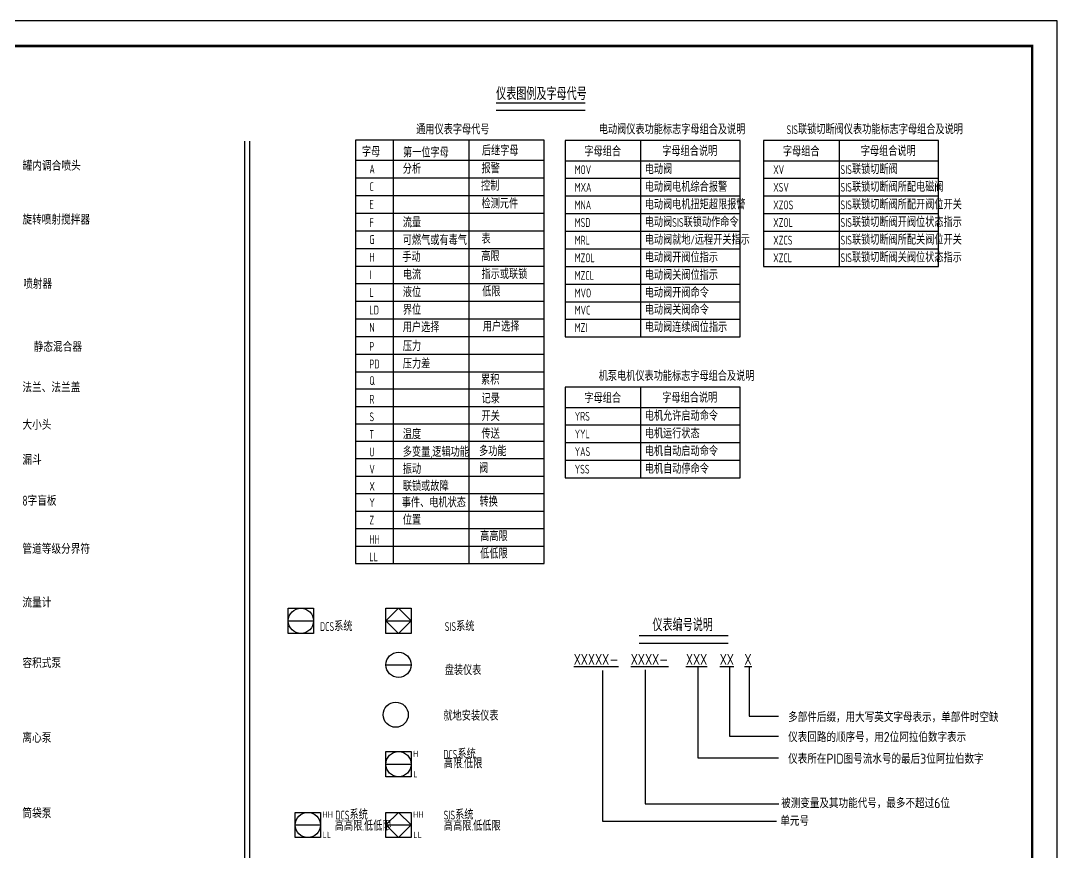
# Model space of a CAD drawing. Extents: x 24843 to 27502, y -10108 to -7552.
# Drawn here: x 25272.1 to 25684, y -8192.9 to -7862.6 of the extents above; entities that cross this region are included whole.
import ezdxf
from ezdxf.enums import TextEntityAlignment as Align

# ---------------------------------------------------------------- set-up
doc = ezdxf.new("R2010")
doc.units = 0
doc.linetypes.add('CONTINOUS', pattern=[0])
doc.linetypes.add('HIDDEN', pattern=[0.375, 0.25, -0.125])
doc.layers.get('0').update_dxf_attribs({"linetype": 'CONTINUOUS'})
for name, color, linetype in [('bg', 2, 'CONTINUOUS'), ('BORDER', 7, 'CONTINUOUS'), ('FREE-TEXT', 1, 'CONTINUOUS'), ('GREEN', 7, 'CONTINUOUS'), ('INST', 4, 'CONTINUOUS'), ('pile', 7, 'CONTINUOUS')]:
    doc.layers.add(name, color=color, linetype=linetype)
doc.styles.add('HZ', font='ascii', dxfattribs={"width": 0.65, "bigfont": 'hztxt'})
doc.styles.add('LYTXT', font='ascii.shx', dxfattribs={"width": 0.8, "height": 4, "bigfont": 'LYTXT.shx'})
doc.styles.add('ROMAND', font='romand')
doc.styles.add('YKCAD', font='isocpeur.ttf', dxfattribs={"width": 0.8, "height": 0.125})

# ---------------------------------------------------------------- blocks, each defined once
blk = doc.blocks.new('*U55')
blk.add_line((-5, 0), (5, 0))
blk.add_circle((0, 0), 5)
at = {"style": 'YKCAD', "width": 0.8}
for tag, p in [('IA105', (4.93, 2.65)), ('IA106', (4.84, -5.21))]:
    blk.add_attdef(tag, p, '', height=2.5, dxfattribs=at)
for tag, p in [('IA100', (0.01, 0.67)), ('IA101', (0.01, -3.13))]:
    blk.add_attdef(tag, text='', height=2.5, dxfattribs=at).set_placement(p, align=Align.CENTER)
at = {"style": 'YKCAD', "width": 0.95}
for tag, p, flags in [('IA102', (-1.86, -6.05), 3), ('IA103', (-1.86, -7.3), 1), ('IA104', (-1.86, -8.55), 1)]:
    blk.add_attdef(tag, p, '', height=1, dxfattribs=dict(at, flags=flags))
blk = doc.blocks.new('*U42')
for p, q in [((-5, 5), (5, 5)), ((-5, -5), (-5, 5)), ((0, 5), (-5, 0)), ((5, 0), (0, 5)), ((5, 5), (5, -5)), ((-5, 0), (5, 0)), ((-5, 0), (5, 0)), ((-5, 0), (0, -5)), ((0, -5), (5, 0)), ((5, -5), (-5, -5))]:
    blk.add_line(p, q)
at = {"style": 'YKCAD', "width": 0.8}
for tag, p in [('IA105', (5.81, 2.92)), ('IA106', (5.83, -5.21))]:
    blk.add_attdef(tag, p, '', height=2.5, dxfattribs=at)
for tag, p in [('IA100', (0.01, 0.98)), ('IA101', (0.01, -3.08))]:
    blk.add_attdef(tag, text='', height=2.5, dxfattribs=at).set_placement(p, align=Align.CENTER)
at = {"style": 'YKCAD', "width": 0.95}
for tag, p, flags in [('IA102', (-1.85, -6.05), 3), ('IA103', (-1.85, -7.3), 1), ('IA104', (-1.85, -8.55), 1)]:
    blk.add_attdef(tag, p, '', height=1, dxfattribs=dict(at, flags=flags))
blk = doc.blocks.new('*U38')
blk.add_circle((0, 0), 5)
at = {"style": 'YKCAD', "width": 0.8}
for tag, p in [('IA105', (4.93, 2.65)), ('IA106', (4.84, -5.21))]:
    blk.add_attdef(tag, p, '', height=2.5, dxfattribs=at)
for tag, p in [('IA100', (0.01, 0.67)), ('IA101', (0.01, -3.13))]:
    blk.add_attdef(tag, text='', height=2.5, dxfattribs=at).set_placement(p, align=Align.CENTER)
at = {"style": 'YKCAD', "width": 0.95}
for tag, p, flags in [('IA102', (-1.86, -6.05), 3), ('IA103', (-1.86, -7.3), 1), ('IA104', (-1.86, -8.55), 1)]:
    blk.add_attdef(tag, p, '', height=1, dxfattribs=dict(at, flags=flags))
blk = doc.blocks.new('*U23')
for p, q in [((-5, 5), (5, 5)), ((-5, -5), (-5, 5)), ((5, 5), (5, -5)), ((-5, 0), (5, 0)), ((5, -5), (-5, -5))]:
    blk.add_line(p, q)
blk.add_circle((0, 0), 5)
at = {"style": 'YKCAD', "width": 0.8}
for tag, p in [('IA105', (5.81, 2.92)), ('IA107', (5.81, 0.21)), ('IA108', (5.81, -2.42)), ('IA106', (5.83, -5.21))]:
    blk.add_attdef(tag, p, '', height=2.5, dxfattribs=at)
for tag, p in [('IA100', (0.01, 0.98)), ('IA101', (0.01, -3.08))]:
    blk.add_attdef(tag, text='', height=2.5, dxfattribs=at).set_placement(p, align=Align.CENTER)
at = {"style": 'YKCAD', "width": 0.95}
for tag, p, flags in [('IA102', (-1.85, -6.05), 3), ('IA103', (-1.85, -7.3), 1), ('IA104', (-1.85, -8.55), 1)]:
    blk.add_attdef(tag, p, '', height=1, dxfattribs=dict(at, flags=flags))

msp = doc.modelspace()

# ---------------------------------------------------------------- linework, layer by layer
at = {"color": 3, "linetype": 'Continuous'}
for p, q in [((25461.06, -7898.21), (25496.34, -7898.21)), ((25517.89, -8109.81), (25553.18, -8109.81))]:
    msp.add_line(p, q, dxfattribs=at)
msp.add_lwpolyline([(24842.99, -8456.64), (25683.99, -8456.64), (25683.99, -7862.64), (24842.99, -7862.64)], close=True)
at = {"const_width": 1}
msp.add_lwpolyline([(24867.99, -8446.64), (25673.99, -8446.64), (25673.99, -7872.64), (24867.99, -7872.64)], close=True, dxfattribs=at)
msp.add_lwpolyline([(24867.99, -8446.64), (25673.99, -8446.64), (25673.99, -7872.64), (24867.99, -7872.64)], close=True, dxfattribs=at)
msp.add_lwpolyline([(24867.99, -8446.64), (25673.99, -8446.64), (25673.99, -7872.64), (24867.99, -7872.64)], close=True, dxfattribs=at)
at = {"layer": 'bg', "color": 0, "linetype": 'Continuous'}
for p, q in [((25360.99, -7910.42), (25360.99, -8431.58)), ((25362.99, -7910.42), (25362.99, -8431.58))]:
    msp.add_line(p, q, dxfattribs=at)
at = {"layer": 'BORDER'}
for p, q in [((25503.32, -8120.71), (25503.32, -8180.55)), ((25520.29, -8120.36), (25520.29, -8173.59)), ((25541.22, -8119.22), (25541.22, -8155.42)), ((25553.78, -8119.22), (25553.78, -8146.8)), ((25561.55, -8119.22), (25561.55, -8138.86)), ((25561.55, -8138.86), (25573.26, -8138.86)), ((25553.78, -8146.8), (25573.26, -8146.8)), ((25541.22, -8155.42), (25573.26, -8155.42)), ((25520.29, -8173.59), (25573.39, -8173.59)), ((25503.32, -8180.55), (25572.42, -8180.55))]:
    msp.add_line(p, q, dxfattribs=at)
at = {"layer": 'GREEN', "color": 3, "linetype": 'Continuous'}
for p, q in [((25405.1, -7910.04), (25405.1, -8078.24)), ((25480.1, -7910.04), (25405.1, -7910.04)), ((25420.1, -7910.04), (25420.1, -8078.24)), ((25450.1, -7910.04), (25450.1, -8078.24)), ((25480.1, -8078.24), (25480.1, -7910.04)), ((25488.42, -7910.21), (25488.42, -7988.21)), ((25557.95, -7910.21), (25488.42, -7910.21)), ((25518.42, -7910.21), (25518.42, -7988.21)), ((25557.95, -7988.21), (25557.95, -7910.21)), ((25567.31, -7910.21), (25567.31, -7960.21)), ((25636.84, -7910.21), (25567.31, -7910.21)), ((25597.31, -7910.21), (25597.31, -7960.21)), ((25636.84, -7960.21), (25636.84, -7910.21)), ((25405.1, -7918.04), (25480.1, -7918.04)), ((25488.42, -7918.21), (25557.95, -7918.21)), ((25567.31, -7918.21), (25636.84, -7918.21)), ((25405.1, -7925.04), (25480.1, -7925.04)), ((25488.42, -7925.21), (25557.95, -7925.21)), ((25567.31, -7925.21), (25636.84, -7925.21)), ((25405.1, -7932.04), (25480.1, -7932.04)), ((25488.42, -7932.21), (25557.95, -7932.21)), ((25567.31, -7932.21), (25636.84, -7932.21)), ((25405.1, -7939.04), (25480.1, -7939.04)), ((25488.42, -7939.21), (25557.95, -7939.21)), ((25567.31, -7939.21), (25636.84, -7939.21)), ((25405.1, -7946.04), (25480.1, -7946.04)), ((25488.42, -7946.21), (25557.95, -7946.21)), ((25567.31, -7946.21), (25636.84, -7946.21)), ((25405.1, -7953.04), (25480.1, -7953.04)), ((25488.42, -7953.21), (25557.95, -7953.21)), ((25567.31, -7953.21), (25636.84, -7953.21)), ((25405.1, -7960.04), (25480.1, -7960.04)), ((25488.42, -7960.21), (25557.95, -7960.21)), ((25567.31, -7960.21), (25636.84, -7960.21)), ((25405.1, -7967.04), (25480.1, -7967.04)), ((25488.42, -7967.21), (25557.95, -7967.21)), ((25405.1, -7974.04), (25480.1, -7974.04)), ((25488.42, -7974.21), (25557.95, -7974.21)), ((25405.1, -7981.04), (25480.1, -7981.04)), ((25488.42, -7981.21), (25557.95, -7981.21)), ((25405.1, -7988.04), (25480.1, -7988.04)), ((25488.42, -7988.21), (25557.95, -7988.21)), ((25405.1, -7995.04), (25480.1, -7995.04)), ((25405.1, -8002.04), (25480.1, -8002.04)), ((25405.1, -8008.84), (25480.1, -8008.84)), ((25488.42, -8008.17), (25488.42, -8044.17)), ((25557.94, -8008.17), (25488.42, -8008.17)), ((25518.42, -8008.17), (25518.42, -8044.17)), ((25557.94, -8044.17), (25557.94, -8008.17)), ((25405.1, -8015.84), (25480.1, -8015.84)), ((25488.42, -8016.17), (25557.94, -8016.17)), ((25405.1, -8022.74), (25480.1, -8022.74)), ((25405.1, -8022.74), (25480.1, -8022.74)), ((25488.42, -8023.17), (25557.94, -8023.17)), ((25405.1, -8029.54), (25480.1, -8029.54)), ((25488.42, -8030.17), (25557.94, -8030.17)), ((25405.1, -8036.54), (25480.1, -8036.54)), ((25488.42, -8037.17), (25557.94, -8037.17)), ((25405.1, -8043.44), (25480.1, -8043.44)), ((25488.42, -8044.17), (25557.94, -8044.17)), ((25405.1, -8050.34), (25480.1, -8050.34)), ((25405.1, -8057.34), (25480.1, -8057.34)), ((25405.1, -8064.24), (25480.1, -8064.24)), ((25405.1, -8071.24), (25480.1, -8071.24)), ((25405.1, -8078.24), (25480.1, -8078.24)), ((25417.23, -8118.44), (25427.23, -8118.44))]:
    msp.add_line(p, q, dxfattribs=at)
at = {"layer": 'INST', "color": 6, "linetype": 'Continuous'}
for p, q in [((25461, -7895.21), (25496.32, -7895.21)), ((25517.84, -8106.81), (25553.16, -8106.81))]:
    msp.add_line(p, q, dxfattribs=at)
at = {"layer": 'pile', "color": 2, "linetype": 'CONTINOUS', "ltscale": 200}
for p, q in [((25420.1, -7910.04), (25405.1, -7910.04)), ((25405.1, -7910.04), (25405.1, -7918.04))]:
    msp.add_line(p, q, dxfattribs=at)

# ---------------------------------------------------------------- block references
at = {"layer": 'INST'}
for name, p in [('*U23', (25383.43, -8100.97)), ('*U42', (25422.23, -8100.97)), ('*U55', (25422.23, -8118.44)), ('*U38', (25421.11, -8138.24))]:
    msp.add_blockref(name, p, dxfattribs=at)
ref = msp.add_blockref('*U23', (25422.23, -8157.9), dxfattribs=at)
ref.add_attrib('IA105', 'H', (25428.04, -8154.98), dxfattribs={"layer": '0', "height": 2.5, "style": 'YKCAD', "width": 0.8})
ref.add_attrib('IA106', 'L', (25428.06, -8163.11), dxfattribs={"layer": '0', "height": 2.5, "style": 'YKCAD', "width": 0.8})
ref = msp.add_blockref('*U23', (25386.19, -8182.03), dxfattribs=at)
ref.add_attrib('IA105', 'HH', (25392, -8179.12), dxfattribs={"layer": '0', "height": 2.5, "style": 'YKCAD', "width": 0.8})
ref.add_attrib('IA106', 'LL', (25392.02, -8187.24), dxfattribs={"layer": '0', "height": 2.5, "style": 'YKCAD', "width": 0.8})
ref = msp.add_blockref('*U42', (25422.23, -8182.03), dxfattribs=at)
ref.add_attrib('IA105', 'HH', (25428.04, -8179.12), dxfattribs={"layer": '0', "height": 2.5, "style": 'YKCAD', "width": 0.8})
ref.add_attrib('IA106', 'LL', (25428.06, -8187.24), dxfattribs={"layer": '0', "height": 2.5, "style": 'YKCAD', "width": 0.8})

# ---------------------------------------------------------------- texts
at = {"color": 3, "linetype": 'HIDDEN', "width": 0.8}
for s, height, style, p in [('仪表图例及字母代号', 5, 'HZ', (25461.01, -7894.11)), ('DCS系统', 3.5, 'LYTXT', (25391, -8104.99)), ('SIS系统', 3.5, 'LYTXT', (25440.59, -8104.99)), ('仪表编号说明', 5, 'HZ', (25523.13, -8105.07)), ('盘装仪表', 3.5, 'LYTXT', (25440.59, -8122.45)), ('就地安装仪表', 3.5, 'LYTXT', (25440.09, -8140.57)), ('DCS系统', 3.5, 'LYTXT', (25439.99, -8155.72)), ('高限.低限', 3.5, 'LYTXT', (25440.24, -8159.45)), ('DCS系统', 3.5, 'LYTXT', (25397.1, -8179.85)), ('SIS系统', 3.5, 'LYTXT', (25440.16, -8179.85)), ('高高限.低低限', 3.5, 'LYTXT', (25396.88, -8184.26)), ('高高限.低低限', 3.5, 'LYTXT', (25440.24, -8184.26))]:
    msp.add_text(s, height=height, dxfattribs=dict(at, style=style)).set_placement(p)
at = {"style": 'LYTXT', "width": 0.8}
for s, p in [('罐内调合喷头', (25272.88, -7922.19)), ('旋转喷射搅拌器', (25272.76, -7943.58)), ('喷射器', (25273.06, -7969.1)), ('静态混合器', (25277.24, -7994.1)), ('法兰、法兰盖', (25272.76, -8010.21)), ('大小头', (25272.76, -8025.09)), ('漏斗', (25272.76, -8038.99)), ('8字盲板', (25272.76, -8055.23)), ('管道等级分界符', (25272.76, -8074.35)), ('流量计', (25272.76, -8095.66)), ('容积式泵', (25272.76, -8119.71)), ('离心泵', (25272.76, -8149.41)), ('筒袋泵', (25272.76, -8179.35))]:
    msp.add_text(s, height=4, dxfattribs=at).set_placement(p)
at = {"color": 7, "style": 'LYTXT'}
for s, p in [('多部件后缀，用大写英文字母表示，单部件时空缺', (25577.06, -8141.17)), ('仪表回路的顺序号，用2位阿拉伯数字表示', (25577.06, -8149.12)), ('仪表所在PID图号流水号的最后3位阿拉伯数字', (25577.06, -8157.73)), ('被测变量及其功能代号，最多不超过6位', (25574.27, -8175.35)), ('单元号', (25573.94, -8182.36))]:
    msp.add_text(s, height=4, dxfattribs=at).set_placement(p)
at = {"layer": 'FREE-TEXT', "style": 'ROMAND', "width": 0.8}
for s, p in [('%%UXXXXX-', (25500.74, -8118.31)), ('%%UXXXX-', (25521.99, -8118.31)), ('%%UXXX', (25540.67, -8118.31)), ('%%UXX', (25552.67, -8118.31)), ('%%UX', (25561.14, -8118.31))]:
    msp.add_text(s, height=4.115, dxfattribs=at).set_placement(p, align=Align.CENTER)
at = {"layer": 'GREEN', "color": 3, "linetype": 'Continuous', "style": 'LYTXT', "width": 0.8}
for s, p in [('通用仪表字母代号', (25429.22, -7907.7)), ('电动阀仪表功能标志字母组合及说明', (25501.8, -7907.66)), ('SIS联锁切断阀仪表功能标志字母组合及说明', (25576.41, -7907.66)), ('后继字母', (25455.35, -7916.12)), ('字母组合说明', (25527.01, -7916.29)), ('字母组合说明', (25605.9, -7916.29)), ('字母', (25407.67, -7916.59)), ('第一位字母', (25423.99, -7916.87)), ('字母组合', (25496.07, -7916.42)), ('字母组合', (25574.96, -7916.42)), ('A', (25410.64, -7923.29)), ('分析', (25423.92, -7923.36)), ('报警', (25455.19, -7923.15)), ('MOV', (25492.24, -7923.53)), ('电动阀', (25520.05, -7923.51)), ('XV', (25571.13, -7923.53)), ('SIS联锁切断阀', (25597.84, -7923.51)), ('C', (25410.64, -7930.29)), ('控制', (25455, -7930.07)), ('MXA', (25492.24, -7930.53)), ('电动阀电机综合报警', (25520.05, -7930.51)), ('XSV', (25571.13, -7930.53)), ('SIS联锁切断阀所配电磁阀', (25597.84, -7930.51)), ('E', (25410.64, -7937.29)), ('检测元件', (25455.19, -7937.15)), ('MNA', (25492.24, -7937.53)), ('电动阀电机扭矩超限报警', (25520.05, -7937.51)), ('XZOS', (25571.13, -7937.53)), ('SIS联锁切断阀所配开阀位开关', (25597.84, -7937.51)), ('F', (25410.64, -7944.59)), ('流量', (25423.92, -7944.66)), ('MSD', (25492.24, -7944.53)), ('电动阀SIS联锁动作命令', (25520.05, -7944.51)), ('XZOL', (25571.13, -7944.53)), ('SIS联锁切断阀开阀位状态指示', (25597.84, -7944.51)), ('G', (25410.64, -7951.29)), ('可燃气或有毒气', (25423.92, -7951.66)), ('表', (25455.19, -7951.15)), ('MRL', (25492.24, -7951.53)), ('电动阀就地/远程开关指示', (25520.05, -7951.51)), ('XZCS', (25571.13, -7951.53)), ('SIS联锁切断阀所配关阀位开关', (25597.84, -7951.51)), ('H', (25410.64, -7958.29)), (' 手动', (25422.22, -7958.36)), ('高限 ', (25455.1, -7958.07)), ('MZOL', (25492.24, -7958.53)), ('电动阀开阀位指示', (25520.05, -7958.51)), ('XZCL', (25571.13, -7958.53)), ('SIS联锁切断阀关阀位状态指示', (25597.84, -7958.51)), ('I', (25410.64, -7965.29)), ('电流', (25423.92, -7965.36)), ('指示或联锁', (25455.19, -7965.15)), ('电动阀关阀位指示', (25520.05, -7965.51)), ('MZCL', (25492.24, -7965.53)), ('L', (25410.64, -7972.29)), ('液位', (25423.92, -7972.36)), ('低限', (25455.48, -7972.07)), ('MVO', (25492.24, -7972.53)), ('电动阀开阀命令', (25520.05, -7972.51)), ('LD', (25410.64, -7979.29)), ('界位', (25423.92, -7979.36)), ('MVC', (25492.24, -7979.33)), ('电动阀关阀命令', (25520.05, -7979.31)), ('用户选择', (25423.92, -7986.26)), ('用户选择', (25455.72, -7985.97)), ('电动阀连续阀位指示', (25520.05, -7986.21)), ('N', (25410.64, -7986.19)), ('MZI', (25492.24, -7986.23)), ('P', (25410.64, -7993.69)), ('压力', (25423.92, -7993.76)), ('PD', (25410.64, -8000.69)), ('压力差', (25423.92, -8000.76)), ('机泵电机仪表功能标志字母组合及说明', (25501.77, -8005.62)), ('Q', (25410.64, -8007.29)), ('累积', (25455, -8007.07)), ('R', (25410.64, -8014.69)), ('记录', (25455.19, -8014.55)), ('字母组合', (25496.07, -8014.37)), ('字母组合说明', (25527.01, -8014.24)), ('S', (25410.64, -8021.69)), ('开关', (25455.19, -8021.55)), ('YRS', (25492.24, -8021.48)), ('电机允许启动命令', (25520.05, -8021.46)), ('T', (25410.64, -8028.69)), ('温度', (25423.92, -8028.76)), ('传送', (25455.19, -8028.55)), ('YYL', (25492.24, -8028.48)), ('电机运行状态', (25520.05, -8028.46)), ('多变量,逻辑功能', (25423.92, -8035.76)), ('多功能', (25454.22, -8035.47)), ('电机自动启动命令', (25520.05, -8035.46)), ('U', (25410.64, -8035.69)), ('YAS', (25492.24, -8035.48)), ('V', (25410.64, -8042.49)), ('振动', (25423.92, -8042.56)), ('阀', (25454.22, -8042.27)), ('YSS', (25492.24, -8042.48)), ('电机自动停命令', (25520.05, -8042.46)), ('X', (25410.64, -8049.29)), ('联锁或故障', (25423.92, -8049.36)), ('Y', (25410.64, -8055.79)), ('事件、电机状态', (25423.52, -8055.86)), ('转换', (25454.4, -8055.57)), ('Z', (25410.64, -8062.69)), ('位置', (25423.92, -8062.76)), ('HH', (25410.64, -8070.4)), ('高高限', (25454.67, -8069.27)), ('低低限', (25454.67, -8076.17)), ('LL', (25410.64, -8077.3))]:
    msp.add_text(s, height=3.5, dxfattribs=at).set_placement(p)

doc.saveas('drawing.dxf')
